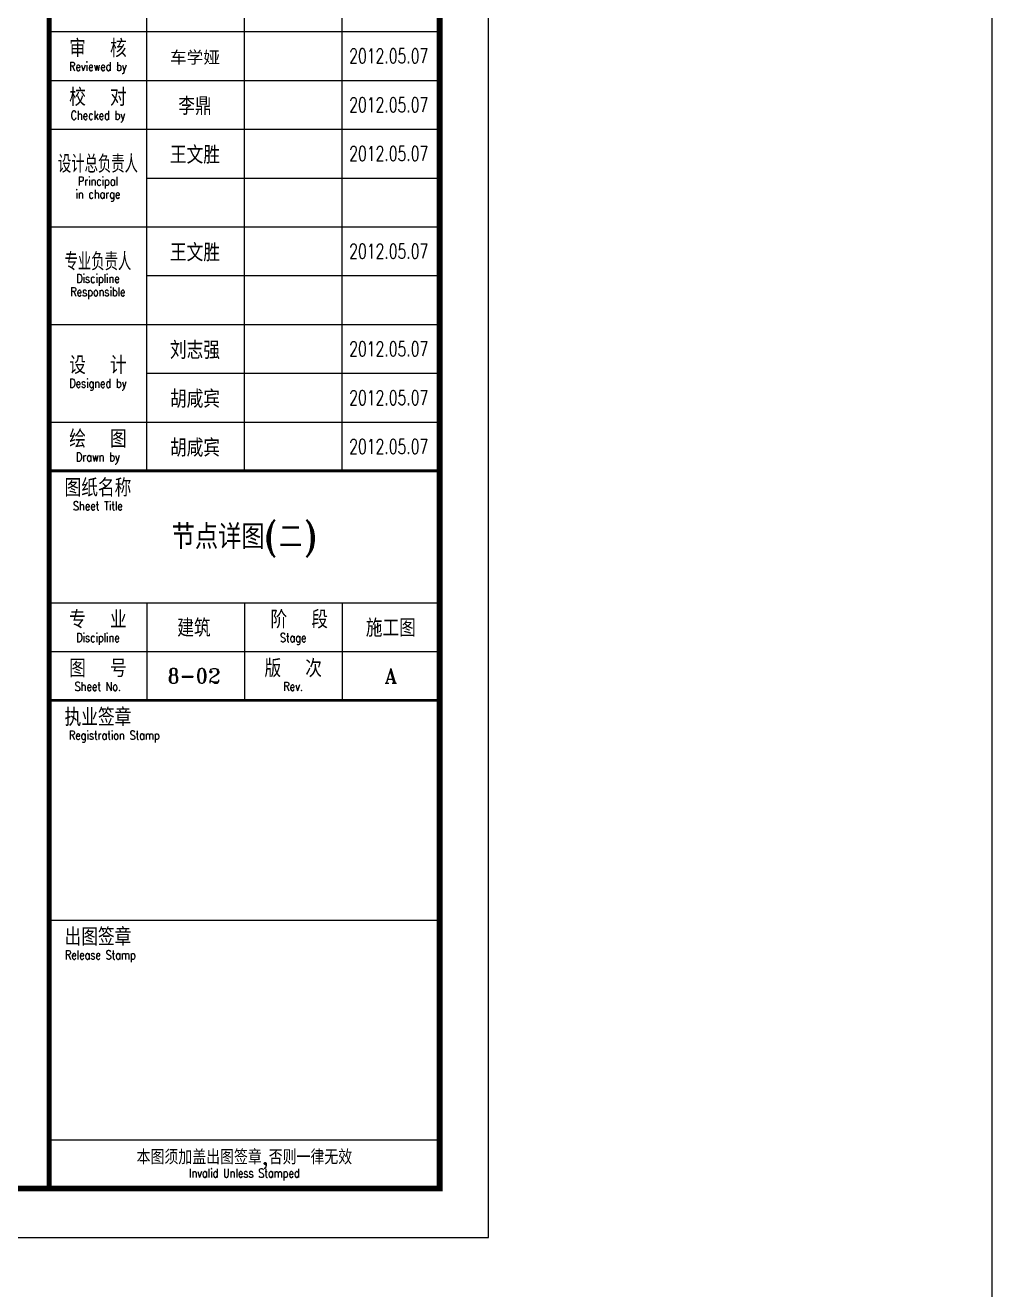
# Model space of a CAD drawing. Extents: x 0 to 125661, y -104936 to 8656.
# Drawn here: x 14922 to 18882, y -23975 to -18794 of the extents above; entities that cross this region are included whole.
import ezdxf
from ezdxf.enums import TextEntityAlignment as Align

# ---------------------------------------------------------------- set-up
doc = ezdxf.new("R2010")
doc.units = 0
doc.header["$LTSCALE"] = 800
doc.header["$MEASUREMENT"] = 0
doc.layers.get('0').update_dxf_attribs({"linetype": 'CONTINUOUS'})
doc.layers.add('TK', color=3, linetype='CONTINUOUS')
doc.layers.add('图框', color=107, linetype='CONTINUOUS')
doc.styles.add('TKZ1_tjhts.shx', font='tjromant.shx', dxfattribs={"bigfont": 'tjhts.shx'})
doc.styles.add('TKZ2_tjkts.shx', font='tjromant.shx', dxfattribs={"bigfont": 'tjkts.shx'})
doc.styles.add('黑体', font='SIMHEI.TTF')

# ---------------------------------------------------------------- blocks, each defined once
blk = doc.blocks.new('TJAD_TK_A1')
for p, q in [((1271.38, 513.45), (1271.38, 643.45)), ((1291.38, 513.45), (1291.38, 633.45)), ((1311.38, 513.45), (1311.38, 633.45)), ((1251.38, 603.45), (1331.38, 603.45)), ((1251.38, 593.45), (1331.38, 593.45)), ((1251.38, 583.45), (1331.38, 583.45)), ((1271.38, 573.45), (1331.38, 573.45)), ((1251.38, 563.45), (1331.38, 563.45)), ((1271.38, 553.45), (1331.38, 553.45)), ((1251.38, 543.45), (1331.38, 543.45)), ((1271.38, 533.45), (1331.38, 533.45)), ((1251.38, 523.45), (1331.38, 523.45)), ((1251.38, 486.45), (1331.38, 486.45)), ((1271.38, 486.45), (1271.38, 466.45)), ((1291.38, 486.45), (1291.38, 466.45)), ((1311.38, 486.45), (1311.38, 466.45)), ((1251.38, 476.45), (1331.38, 476.45)), ((1251.38, 421.45), (1331.38, 421.45)), ((1251.38, 376.45), (1331.38, 376.45))]:
    blk.add_line(p, q)
for points, const_width in [([(1251.38, 940.45), (1251.38, 366.45)], 1), ([(1251.38, 513.45), (1331.38, 513.45)], 0.6), ([(1251.38, 466.45), (1331.38, 466.45)], 0.6)]:
    blk.add_lwpolyline(points, dxfattribs=dict(const_width=const_width))
at = {"layer": '图框'}
for p, q in [((1341.38, 356.45), (1341.38, 950.45)), ((500.38, 356.45), (1341.38, 356.45))]:
    blk.add_line(p, q, dxfattribs=at)
at = {"layer": '图框', "const_width": 1.2}
blk.add_lwpolyline([(1331.38, 940.45), (525.38, 940.45), (525.38, 366.45), (1331.38, 366.45)], close=True, dxfattribs=at)
at = {"style": 'TKZ2_tjkts.shx'}
for s, height, p in [('审  核', 3.6, (1261.38, 600)), ('校  对', 3.6, (1261.38, 590)), ('设  计', 3.6, (1261.38, 535.1)), ('绘  图', 3.6, (1261.38, 520)), ('图纸名称', 3.6, (1261.38, 510)), ('专  业', 3.6, (1261.38, 483)), (' 阶  段', 3.6, (1301.38, 483)), ('图  号', 3.6, (1261.38, 473)), ('版  次', 3.6, (1301.38, 473)), ('执业签章', 3.6, (1261.38, 463)), ('出图签章', 3.6, (1261.38, 418)), ('本图须加盖出图签章,否则一律无效', 3, (1291.38, 372.88))]:
    blk.add_text(s, height=height, dxfattribs=at).set_placement(p, align=Align.MIDDLE_CENTER)
at = {"style": 'TKZ2_tjkts.shx', "width": 0.8}
for s, height, p in [('Reviewed by', 1.8, (1261.38, 596.3)), ('Checked by', 1.8, (1261.38, 586.3)), ('设计总负责人', 3.6, (1261.38, 576.33)), ('Principal', 1.8, (1261.38, 572.8)), ('in charge', 1.8, (1261.38, 570.15)), ('专业负责人', 3.6, (1261.38, 556.33)), ('Discipline', 1.8, (1261.38, 552.87)), ('Responsible', 1.8, (1261.38, 550.15)), ('Designed by', 1.8, (1261.38, 531.4)), ('Drawn by', 1.8, (1261.38, 516.3)), ('Sheet Title', 1.8, (1261.38, 506.3)), ('Discipline', 1.8, (1261.38, 479.3)), ('Stage', 1.8, (1301.38, 479.3)), ('Sheet No.', 1.8, (1261.38, 469.3)), ('Rev.', 1.8, (1301.38, 469.3)), ('Registration Stamp', 1.8, (1264.74, 459.3)), ('Release Stamp', 1.8, (1261.89, 414.3)), ('Invalid Unless Stamped', 1.8, (1291.38, 369.62))]:
    blk.add_text(s, height=height, dxfattribs=at).set_placement(p, align=Align.MIDDLE_CENTER)

msp = doc.modelspace()

# ---------------------------------------------------------------- linework, layer by layer
msp.add_line((18881.8, 8656.2), (18881.8, -30057.1))

# ---------------------------------------------------------------- block references
at = {"layer": '图框', "xscale": 20, "yscale": 20, "zscale": 20}
msp.add_blockref('TJAD_TK_A1', (-10007.6, -30889), dxfattribs=at)

# ---------------------------------------------------------------- texts
at = {"layer": 'TK'}
for s, height, style, p in [('车学娅', 50, '黑体', (15617.6, -18925.6)), ('李鼎', 72, 'TKZ1_tjhts.shx', (15617.6, -19125.6)), ('王文胜', 72, 'TKZ1_tjhts.shx', (15617.6, -19325.6)), ('王文胜', 72, 'TKZ1_tjhts.shx', (15617.6, -19725.6)), ('刘志强', 72, 'TKZ1_tjhts.shx', (15617.6, -20125.6)), ('胡咸宾', 72, 'TKZ1_tjhts.shx', (15617.6, -20325.6)), ('胡咸宾', 72, 'TKZ1_tjhts.shx', (15617.6, -20525.6))]:
    msp.add_text(s, height=height, dxfattribs=dict(at, style=style)).set_placement(p, align=Align.MIDDLE_CENTER)
at = {"layer": '图框', "color": 3, "style": 'TKZ1_tjhts.shx', "width": 0.7}
for p in [(16411.4, -18920), (16411.4, -19120), (16411.4, -19320), (16411.4, -19720), (16411.4, -20120), (16411.4, -20320), (16411.4, -20520)]:
    msp.add_text('2012.05.07', height=60, dxfattribs=at).set_placement(p, align=Align.MIDDLE_CENTER)
at = {"layer": '图框', "color": 3, "style": 'TKZ1_tjhts.shx'}
for s, height, p in [('节点详图(二)', 100, (15820, -20890)), ('建筑', 72, (15613.3, -21263.7)), ('施工图', 72, (16420, -21263.7)), ('8-02', 60, (15613.3, -21460)), ('A', 60, (16420, -21460))]:
    msp.add_text(s, height=height, dxfattribs=at).set_placement(p, align=Align.MIDDLE_CENTER)

doc.saveas('drawing.dxf')
